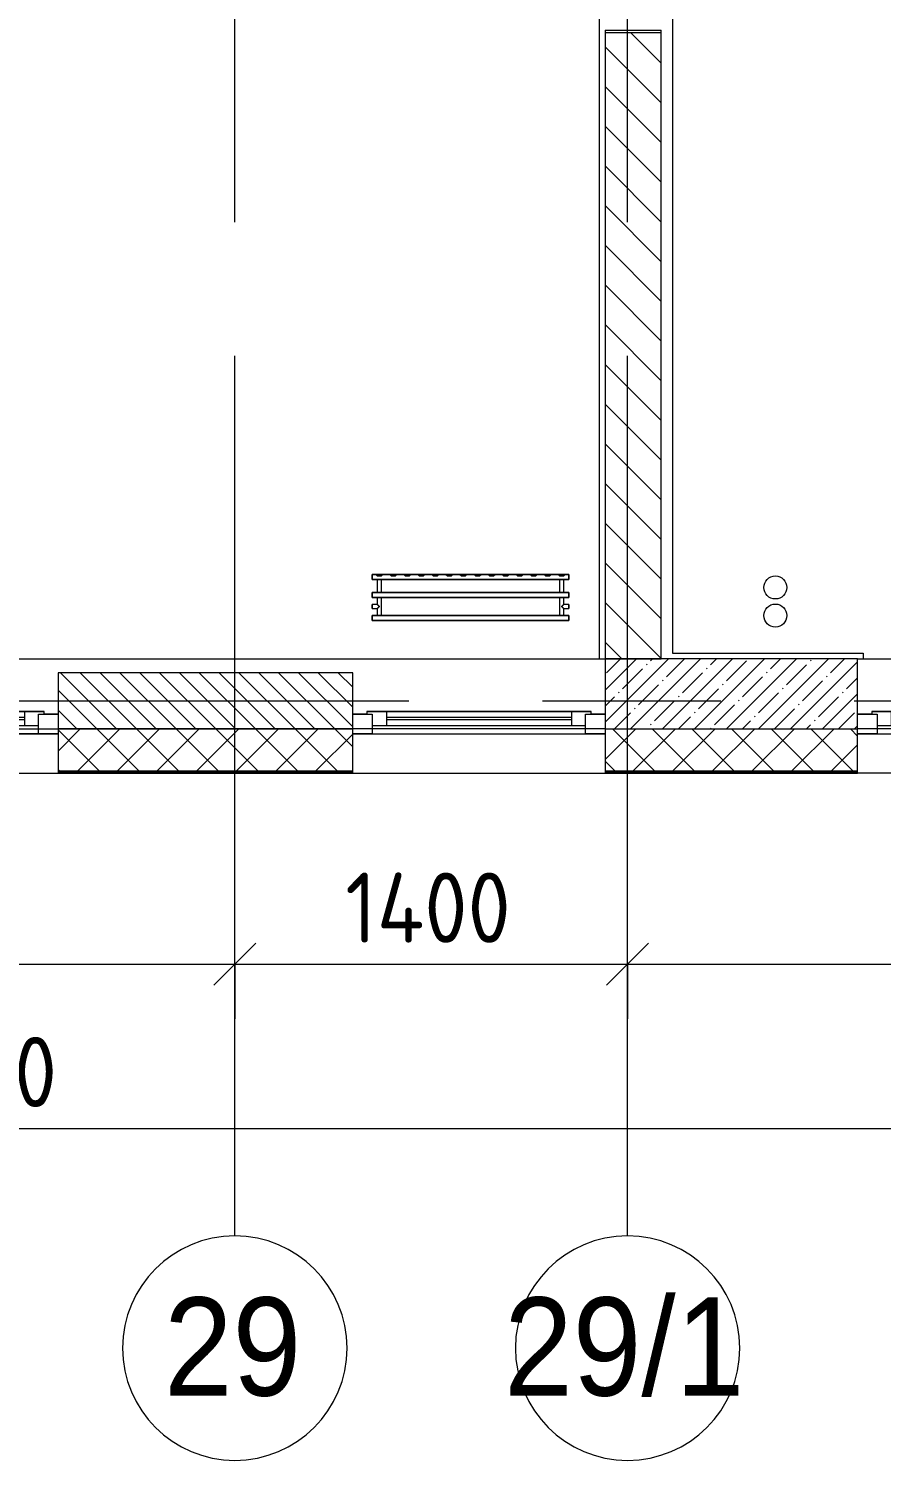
# Model space of a CAD drawing. Header units: millimetres. Extents: x 2623 to 210903, y -8553 to 29000.
# Drawn here: x 41371 to 44410, y -2706 to 2395 of the extents above; entities that cross this region are included whole.
import ezdxf

# ---------------------------------------------------------------- set-up
doc = ezdxf.new("R2010")
doc.units = ezdxf.units.MM
doc.linetypes.add('Осевая', pattern=[3175, 635, -476.25, 1587.5, -476.25])
for name, color, linetype, lineweight in [('A-ANNO-DIMS', 7, 'Continuous', 9), ('A-ANNO-DIMS-100', 7, 'Continuous', 9), ('A-DETL', 7, 'Continuous', 9), ('A-GLAZ', 7, 'Continuous', 9), ('A-WALL', 7, 'Continuous', 9), ('A-WALL-1', 7, 'Continuous', 13), ('I-WALL', 7, 'Continuous', 9), ('S-COLS', 7, 'Continuous', 9), ('Оси', 7, 'Continuous', 9), ('Оси-1', 7, 'Continuous', 20), ('Оси-2', 7, 'Осевая', 9)]:
    doc.layers.add(name, color=color, linetype=linetype, lineweight=lineweight)
doc.layers.add('A-FLOR-1', color=7, linetype='Continuous', lineweight=9, true_color=0xaaaaaa)
doc.layers.add('M-EQPM-1', color=7, linetype='Continuous', lineweight=9, true_color=0xaaaaaa)
doc.styles.add('Arial', font='arial.ttf', dxfattribs={"width": 0.9, "height": 350})
doc.styles.add('ISOCPEUR', font='isocpeur.ttf', dxfattribs={"width": 0.9, "height": 250})
doc.dimstyles.new('ISO-2_5_0_9К_БОЛЬШОЙ', dxfattribs={"dimscale": 304.8, "dimtxt": 248.995294, "dimasz": 0.492126, "dimexe": 0.393701, "dimexo": 0.984252, "dimgap": 0, "dimtad": 1, "dimdec": 0, "dimrnd": 10, "dimzin": 0, "dimdsep": 46, "dimtxsty": 'ISOCPEUR', "dimblk1": 'OBLIQUE', "dimblk2": 'OBLIQUE', "dimsah": 1, "dimcen": 0.09, "dimdle": 0.393701, "dimazin": 0, "dimtfac": 1, "dimtdec": 4, "dimtix": 1, "dimtmove": 0, "dimatfit": 3, "dimfxl": 1, "dimtvp": 1, "dimtolj": 1, "dimtzin": 0, "dimarcsym": 2})

# ---------------------------------------------------------------- blocks, each defined once
blk = doc.blocks.new('120_Окно_СКБ_2Ст_Фрамуга сверху - 120_Окно_СКБ_2Ст_2300х2500_h_ ДОО-19727959-План монтажа стен и перегородок 3 этажа в осях 23-33')
at = {"layer": 'A-GLAZ'}
for p, q in [((-1150, -127), (-1150, -57)), ((-1150, -57), (-1080, -57)), ((1150, -57), (-1150, -57)), ((-1080, -57), (-1080, -127)), ((-1080, -57), (1080, -57)), ((520, -87), (-1080, -87)), ((-1080, -87), (-1080, -127)), ((-1030, -137), (-1030, -87)), ((470, -137), (470, -87)), ((520, -127), (520, -57)), ((520, -57), (590, -57)), ((520, -127), (520, -87)), ((590, -57), (590, -127)), ((1080, -87), (590, -87)), ((590, -87), (590, -127)), ((640, -137), (640, -87)), ((1030, -137), (1030, -87)), ((1080, -127), (1080, -57)), ((1080, -57), (1150, -57)), ((1080, -127), (1080, -87)), ((1150, -57), (1150, -127)), ((-1080, -127), (-1150, -127)), ((-1150, -127), (-1100, -127)), ((-1080, -127), (-1100, -127)), ((-1100, -127), (-1100, -137)), ((-1100, -137), (540, -137)), ((540, -137), (-1100, -137)), ((-1030, -107), (470, -107)), ((470, -117), (-1030, -117)), ((590, -127), (520, -127)), ((540, -127), (520, -127)), ((540, -127), (570, -127)), ((540, -127), (570, -127)), ((540, -137), (540, -127)), ((590, -127), (570, -127)), ((570, -127), (570, -137)), ((570, -137), (1100, -137)), ((1100, -137), (570, -137)), ((640, -107), (1030, -107)), ((1030, -117), (640, -117)), ((1150, -127), (1080, -127)), ((1100, -127), (1080, -127)), ((1100, -127), (1150, -127)), ((1100, -137), (1100, -127))]:
    blk.add_line(p, q, dxfattribs=at)
blk = doc.blocks.new('120_Окно_СКБ_1Ст - 120_Окно_СКБ_1Ст 900х2500_h_ с форточкой-22876038-План монтажа стен и перегородок 3 этажа в осях 23-33')
at = {"layer": 'A-GLAZ'}
for p, q in [((-450, -127), (-450, -57)), ((-450, -57), (-380, -57)), ((450, -57), (-450, -57)), ((-380, -57), (-380, -127)), ((380, -87), (-380, -87)), ((-380, -87), (-380, -127)), ((-330, -137), (-330, -87)), ((330, -137), (330, -87)), ((380, -127), (380, -57)), ((380, -57), (450, -57)), ((380, -127), (380, -87)), ((450, -57), (450, -127)), ((-380, -127), (-450, -127)), ((-450, -127), (-400, -127)), ((-380, -127), (-400, -127)), ((-400, -127), (-400, -137)), ((-400, -137), (400, -137)), ((400, -137), (-400, -137)), ((-330, -107), (330, -107)), ((330, -117), (-330, -117)), ((450, -127), (380, -127)), ((400, -127), (380, -127)), ((400, -127), (450, -127)), ((400, -137), (400, -127))]:
    blk.add_line(p, q, dxfattribs=at)
blk = doc.blocks.new('radiator_prado_classic_z_tip_30_po exemplyaru - Classic Z Тип 30-300-V33-План монтажа стен и перегородок 3 этажа в осях 23-33')
at = {"layer": 'M-EQPM-1'}
for p, q in [((0, 228), (0, 210)), ((700, 228), (0, 228)), ((0, 210), (0, 228)), ((0, 228), (12.5, 228)), ((0, 210), (700, 210)), ((17.5, 210), (0, 210)), ((12.5, 228), (37.5, 228)), ((37.5, 228), (12.5, 228)), ((12.5, 228), (37.5, 228)), ((12.5, 228), (17.5, 223)), ((12.5, 228), (17.5, 223)), ((32.5, 223), (17.5, 223)), ((17.5, 223), (32.5, 223)), ((17.5, 210), (17.5, 164)), ((17.5, 210), (17.5, 164)), ((18.5, 210), (17.5, 210)), ((17.5, 210), (26.9, 210)), ((32.5, 210), (17.5, 210)), ((17.5, 210), (32.5, 210)), ((23.1, 210), (18.5, 210)), ((31.5, 210), (18.5, 210)), ((32.2, 210), (23.1, 210)), ((26.9, 210), (28.7, 210)), ((28.7, 210), (32.2, 210)), ((32.5, 210), (32.2, 210)), ((32.2, 210), (32.5, 210)), ((32.5, 223), (37.5, 228)), ((37.5, 228), (32.5, 223)), ((32.5, 164), (32.5, 210)), ((32.5, 164), (32.5, 210)), ((667.5, 210), (32.5, 210)), ((37.5, 228), (62.5, 228)), ((62.5, 228), (87.5, 228)), ((87.5, 228), (62.5, 228)), ((62.5, 228), (87.5, 228)), ((62.5, 228), (67.5, 223)), ((62.5, 228), (67.5, 223)), ((82.5, 223), (67.5, 223)), ((67.5, 223), (82.5, 223)), ((82.5, 223), (87.5, 228)), ((87.5, 228), (82.5, 223)), ((87.5, 228), (112.5, 228)), ((112.5, 228), (137.5, 228)), ((137.5, 228), (112.5, 228)), ((112.5, 228), (137.5, 228)), ((112.5, 228), (117.5, 223)), ((112.5, 228), (117.5, 223)), ((132.5, 223), (117.5, 223)), ((117.5, 223), (132.5, 223)), ((132.5, 223), (137.5, 228)), ((137.5, 228), (132.5, 223)), ((137.5, 228), (162.5, 228)), ((162.5, 228), (187.5, 228)), ((187.5, 228), (162.5, 228)), ((162.5, 228), (187.5, 228)), ((162.5, 228), (167.5, 223)), ((162.5, 228), (167.5, 223)), ((182.5, 223), (167.5, 223)), ((167.5, 223), (182.5, 223)), ((182.5, 223), (187.5, 228)), ((187.5, 228), (182.5, 223)), ((187.5, 228), (212.5, 228)), ((212.5, 228), (237.5, 228)), ((237.5, 228), (212.5, 228)), ((212.5, 228), (237.5, 228)), ((212.5, 228), (217.5, 223)), ((212.5, 228), (217.5, 223)), ((232.5, 223), (217.5, 223)), ((217.5, 223), (232.5, 223)), ((232.5, 223), (237.5, 228)), ((237.5, 228), (232.5, 223)), ((237.5, 228), (262.5, 228)), ((262.5, 228), (287.5, 228)), ((287.5, 228), (262.5, 228)), ((262.5, 228), (287.5, 228)), ((262.5, 228), (267.5, 223)), ((262.5, 228), (267.5, 223)), ((282.5, 223), (267.5, 223)), ((267.5, 223), (282.5, 223)), ((282.5, 223), (287.5, 228)), ((287.5, 228), (282.5, 223)), ((287.5, 228), (312.5, 228)), ((312.5, 228), (337.5, 228)), ((337.5, 228), (312.5, 228)), ((312.5, 228), (337.5, 228)), ((312.5, 228), (317.5, 223)), ((312.5, 228), (317.5, 223)), ((332.5, 223), (317.5, 223)), ((317.5, 223), (332.5, 223)), ((332.5, 223), (337.5, 228)), ((337.5, 228), (332.5, 223)), ((337.5, 228), (362.5, 228)), ((362.5, 228), (387.5, 228)), ((387.5, 228), (362.5, 228)), ((362.5, 228), (387.5, 228)), ((362.5, 228), (367.5, 223)), ((362.5, 228), (367.5, 223)), ((382.5, 223), (367.5, 223)), ((367.5, 223), (382.5, 223)), ((382.5, 223), (387.5, 228)), ((387.5, 228), (382.5, 223)), ((387.5, 228), (412.5, 228)), ((412.5, 228), (437.5, 228)), ((437.5, 228), (412.5, 228)), ((412.5, 228), (437.5, 228)), ((412.5, 228), (417.5, 223)), ((412.5, 228), (417.5, 223)), ((432.5, 223), (417.5, 223)), ((417.5, 223), (432.5, 223)), ((432.5, 223), (437.5, 228)), ((437.5, 228), (432.5, 223)), ((437.5, 228), (462.5, 228)), ((462.5, 228), (487.5, 228)), ((487.5, 228), (462.5, 228)), ((462.5, 228), (487.5, 228)), ((462.5, 228), (467.5, 223)), ((462.5, 228), (467.5, 223)), ((482.5, 223), (467.5, 223)), ((467.5, 223), (482.5, 223)), ((482.5, 223), (487.5, 228)), ((487.5, 228), (482.5, 223)), ((487.5, 228), (512.5, 228)), ((512.5, 228), (537.5, 228)), ((537.5, 228), (512.5, 228)), ((512.5, 228), (537.5, 228)), ((512.5, 228), (517.5, 223)), ((512.5, 228), (517.5, 223)), ((532.5, 223), (517.5, 223)), ((517.5, 223), (532.5, 223)), ((532.5, 223), (537.5, 228)), ((537.5, 228), (532.5, 223)), ((537.5, 228), (562.5, 228)), ((562.5, 228), (587.5, 228)), ((587.5, 228), (562.5, 228)), ((562.5, 228), (587.5, 228)), ((562.5, 228), (567.5, 223)), ((562.5, 228), (567.5, 223)), ((582.5, 223), (567.5, 223)), ((567.5, 223), (582.5, 223)), ((582.5, 223), (587.5, 228)), ((587.5, 228), (582.5, 223)), ((587.5, 228), (612.5, 228)), ((612.5, 228), (637.5, 228)), ((637.5, 228), (612.5, 228)), ((612.5, 228), (637.5, 228)), ((612.5, 228), (617.5, 223)), ((612.5, 228), (617.5, 223)), ((632.5, 223), (617.5, 223)), ((617.5, 223), (632.5, 223)), ((632.5, 223), (637.5, 228)), ((637.5, 228), (632.5, 223)), ((637.5, 228), (662.5, 228)), ((662.5, 228), (687.5, 228)), ((687.5, 228), (662.5, 228)), ((662.5, 228), (687.5, 228)), ((662.5, 228), (667.5, 223)), ((662.5, 228), (667.5, 223)), ((682.5, 223), (667.5, 223)), ((667.5, 223), (682.5, 223)), ((667.5, 210), (667.5, 164)), ((667.5, 210), (667.5, 164)), ((667.8, 210), (667.5, 210)), ((667.5, 210), (682.5, 210)), ((680.3, 210), (667.5, 210)), ((667.5, 210), (682.5, 210)), ((668.5, 210), (667.8, 210)), ((673.1, 210), (668.5, 210)), ((681.5, 210), (668.5, 210)), ((675, 210), (673.1, 210)), ((680.3, 210), (675, 210)), ((681.5, 210), (680.3, 210)), ((681.5, 210), (680.3, 210)), ((682.5, 210), (681.5, 210)), ((682.2, 210), (681.5, 210)), ((682.5, 210), (682.2, 210)), ((682.5, 223), (687.5, 228)), ((687.5, 228), (682.5, 223)), ((682.5, 164), (682.5, 210)), ((682.5, 164), (682.5, 210)), ((700, 210), (682.5, 210)), ((687.5, 228), (700, 228)), ((700, 210), (700, 228)), ((700, 228), (700, 210)), ((700, 164), (0, 164)), ((0, 164), (0, 146)), ((0, 146), (0, 164)), ((0, 164), (17.5, 164)), ((18.5, 164), (17.5, 164)), ((17.5, 164), (32.5, 164)), ((17.8, 164), (17.5, 164)), ((17.5, 164), (32.5, 164)), ((18.5, 164), (17.8, 164)), ((32.5, 164), (18.5, 164)), ((19.7, 164), (18.5, 164)), ((18.5, 164), (31.5, 164)), ((21.3, 164), (19.7, 164)), ((23.1, 164), (21.3, 164)), ((25, 164), (23.1, 164)), ((26.9, 164), (25, 164)), ((28.7, 164), (26.9, 164)), ((30.3, 164), (28.7, 164)), ((31.5, 164), (30.3, 164)), ((32.2, 164), (31.5, 164)), ((32.5, 164), (32.2, 164)), ((32.5, 164), (667.5, 164)), ((675, 164), (667.5, 164)), ((667.5, 164), (682.5, 164)), ((668.5, 164), (667.5, 164)), ((667.5, 164), (675, 164)), ((682.5, 164), (668.5, 164)), ((668.5, 164), (681.5, 164)), ((682.5, 164), (675, 164)), ((675, 164), (676.9, 164)), ((676.9, 164), (681.5, 164)), ((681.5, 164), (682.2, 164)), ((682.2, 164), (682.5, 164)), ((682.5, 164), (700, 164)), ((700, 146), (700, 164)), ((700, 164), (700, 146)), ((0, 146), (700, 146)), ((17.5, 146), (0, 146)), ((17.5, 121.5), (0, 121.5)), ((17.5, 121.5), (0, 121.5)), ((0, 121.5), (0, 121.2)), ((0, 106.5), (0, 121.5)), ((0, 121.2), (0, 106.8)), ((0, 121.2), (0, 120.5)), ((0, 120.5), (0, 121.2)), ((0, 121.2), (0, 121.2)), ((0, 120.5), (0, 119.3)), ((0, 119.3), (0, 120.5)), ((0, 119.3), (0, 117.8)), ((0, 117.8), (0, 119.3)), ((0, 117.8), (0, 115.9)), ((0, 115.9), (0, 117.8)), ((0, 115.9), (0, 114)), ((0, 114), (0, 115.9)), ((0, 114), (0, 112.1)), ((0, 112.1), (0, 114)), ((0, 112.1), (0, 110.2)), ((0, 110.2), (0, 112.1)), ((0, 110.2), (0, 108.7)), ((0, 108.7), (0, 110.2)), ((0, 108.7), (0, 106.8)), ((0, 106.8), (0, 108.7)), ((0, 106.8), (0, 106.5)), ((0, 106.8), (0, 106.8)), ((0, 106.5), (17.5, 106.5)), ((0, 106.5), (17.5, 106.5)), ((17.5, 146), (17.5, 121.5)), ((17.5, 146), (17.5, 121.5)), ((17.5, 146), (32.5, 146)), ((32.5, 146), (17.5, 146)), ((17.5, 146), (32.5, 146)), ((32.5, 146), (17.5, 146)), ((17.5, 106.5), (17.5, 82)), ((17.5, 106.5), (17.5, 82)), ((31.5, 146), (18.5, 146)), ((32.5, 82), (32.5, 146)), ((32.5, 82), (32.5, 146)), ((667.5, 146), (32.5, 146)), ((667.5, 146), (667.5, 82)), ((667.5, 146), (667.5, 82)), ((667.5, 146), (669.7, 146)), ((682.5, 146), (667.5, 146)), ((667.5, 146), (681.5, 146)), ((682.5, 146), (667.5, 146)), ((681.5, 146), (668.5, 146)), ((669.7, 146), (671.2, 146)), ((671.2, 146), (682.5, 146)), ((681.5, 146), (682.5, 146)), ((682.5, 121.5), (682.5, 146)), ((682.5, 121.5), (682.5, 146)), ((700, 146), (682.5, 146)), ((700, 121.5), (682.5, 121.5)), ((700, 121.5), (682.5, 121.5)), ((682.5, 82), (682.5, 106.5)), ((682.5, 106.5), (700, 106.5)), ((682.5, 82), (682.5, 106.5)), ((682.5, 106.5), (700, 106.5)), ((700, 121.5), (700, 106.5)), ((700, 121.2), (700, 121.5)), ((700, 121.5), (700, 121.2)), ((700, 121.2), (700, 121.5)), ((700, 106.8), (700, 121.2)), ((700, 121.2), (700, 106.8)), ((700, 106.8), (700, 121.2)), ((700, 106.5), (700, 106.8)), ((700, 106.8), (700, 106.5)), ((700, 106.5), (700, 106.8)), ((700, 82), (0, 82)), ((0, 82), (0, 64)), ((0, 64), (0, 82)), ((0, 82), (17.5, 82)), ((700, 64), (0, 64)), ((0, 64), (700, 64)), ((32.5, 82), (17.5, 82)), ((17.5, 82), (32.5, 82)), ((17.8, 82), (17.5, 82)), ((17.5, 82), (32.5, 82)), ((18.5, 82), (17.8, 82)), ((32.5, 82), (18.5, 82)), ((18.5, 82), (31.5, 82)), ((32.5, 82), (667.5, 82)), ((667.8, 82), (667.5, 82)), ((667.5, 82), (682.5, 82)), ((682.5, 82), (667.5, 82)), ((667.5, 82), (682.5, 82)), ((682.2, 82), (667.8, 82)), ((668.5, 82), (681.5, 82)), ((682.5, 82), (682.2, 82)), ((682.5, 82), (700, 82)), ((700, 64), (700, 82)), ((700, 82), (700, 64))]:
    blk.add_line(p, q, dxfattribs=at)
for points, knots in [([(17.8, 121.2), (17.7, 121.3), (17.7, 121.3), (17.5, 121.5), (17.5, 121.5), (17.5, 121.5)], [0.8571429, 0.8571429, 0.8571429, 0.8571429, 0.8928571, 0.9285714, 1, 1, 1, 1]), ([(17.5, 121.5), (17.5, 121.5), (17.5, 121.5), (17.7, 121.3), (17.7, 121.3), (17.8, 121.2)], [0, 0, 0, 0, 0.0714286, 0.1071429, 0.1428571, 0.1428571, 0.1428571, 0.1428571]), ([(17.5, 121.5), (17.5, 121.5), (17.5, 121.5), (17.7, 121.3), (17.7, 121.3), (17.8, 121.2)], [0, 0, 0, 0, 0.0714286, 0.1071429, 0.1428571, 0.1428571, 0.1428571, 0.1428571]), ([(25, 114), (24.5, 114.5), (23.6, 115.4), (22.4, 116.6), (21.6, 117.4), (21.1, 117.9), (20.8, 118.2), (20.5, 118.5), (20.2, 118.8), (19.8, 119.1), (19.6, 119.4), (19.3, 119.7), (19, 120), (18.7, 120.3), (18.5, 120.5), (18.3, 120.7), (18.1, 120.9), (17.9, 121.1), (17.8, 121.2), (17.7, 121.3), (17.5, 121.5), (17.5, 121.5), (17.5, 121.5)], [0, 0, 0, 0, 0.142857, 0.285714, 0.357143, 0.392857, 0.428571, 0.464286, 0.5, 0.535714, 0.571429, 0.607143, 0.642857, 0.678571, 0.714286, 0.75, 0.785714, 0.821429, 0.857143, 0.892857, 0.928571, 1, 1, 1, 1]), ([(17.5, 106.5), (17.5, 106.5), (17.5, 106.5), (17.7, 106.7), (17.8, 106.8), (17.9, 106.9), (18.1, 107.1), (18.3, 107.3), (18.5, 107.5), (18.7, 107.7), (19, 108), (19.3, 108.3), (19.6, 108.6), (19.8, 108.9), (20.3, 109.3), (20.7, 109.7), (21.1, 110.1), (21.6, 110.6), (22.4, 111.4), (23.6, 112.6), (24.5, 113.5), (25, 114)], [0, 0, 0, 0, 0.071429, 0.107143, 0.142857, 0.178571, 0.214286, 0.25, 0.285714, 0.321429, 0.357143, 0.392857, 0.428571, 0.464286, 0.5, 0.571429, 0.607143, 0.642857, 0.714286, 0.857143, 1, 1, 1, 1]), ([(17.5, 106.5), (17.5, 106.5), (17.5, 106.5), (17.7, 106.7), (17.7, 106.7), (17.8, 106.8)], [0, 0, 0, 0, 0.0714286, 0.1071429, 0.1428571, 0.1428571, 0.1428571, 0.1428571]), ([(17.8, 106.8), (17.7, 106.7), (17.7, 106.7), (17.5, 106.5), (17.5, 106.5), (17.5, 106.5)], [0.8571429, 0.8571429, 0.8571429, 0.8571429, 0.8928571, 0.9285714, 1, 1, 1, 1]), ([(17.8, 106.8), (17.7, 106.7), (17.7, 106.7), (17.5, 106.5), (17.5, 106.5), (17.5, 106.5)], [0.8571429, 0.8571429, 0.8571429, 0.8571429, 0.8928571, 0.9285714, 1, 1, 1, 1]), ([(17.8, 121.2), (17.8, 121.2), (17.9, 121.1), (18.1, 120.9), (18.3, 120.7), (18.5, 120.5), (18.7, 120.3), (19, 120), (19.3, 119.7), (19.6, 119.4), (19.8, 119.1), (20.3, 118.7), (20.7, 118.3), (21.1, 117.9), (21.6, 117.4), (22.4, 116.6), (23.1, 115.9), (23.6, 115.4)], [0.1428571, 0.1428571, 0.1428571, 0.1428571, 0.1785714, 0.2142857, 0.25, 0.2857143, 0.3214286, 0.3571429, 0.3928571, 0.4285714, 0.4642857, 0.5, 0.5714286, 0.6071429, 0.6428571, 0.7142857, 0.8571429, 0.8571429, 0.8571429, 0.8571429]), ([(22.1, 111.1), (21.9, 110.9), (21.6, 110.6), (21.1, 110.1), (20.8, 109.8), (20.5, 109.5), (20.2, 109.2), (19.8, 108.9), (19.6, 108.6), (19.3, 108.3), (19, 108), (18.7, 107.7), (18.5, 107.5), (18.3, 107.3), (18.1, 107.1), (17.9, 106.9), (17.8, 106.8), (17.8, 106.8)], [0.2857143, 0.2857143, 0.2857143, 0.2857143, 0.3571429, 0.3928571, 0.4285714, 0.4642857, 0.5, 0.5357143, 0.5714286, 0.6071429, 0.6428571, 0.6785714, 0.7142857, 0.75, 0.7857143, 0.8214286, 0.8571429, 0.8571429, 0.8571429, 0.8571429]), ([(19.6, 119.4), (19.7, 119.3), (19.9, 119.2), (20.3, 118.7), (20.6, 118.4), (20.8, 118.2)], [0.4285714, 0.4285714, 0.4285714, 0.4285714, 0.4642857, 0.5, 0.5714286, 0.5714286, 0.5714286, 0.5714286]), ([(19.6, 108.6), (19.7, 108.7), (19.9, 108.8), (20.3, 109.3), (20.6, 109.6), (20.8, 109.8)], [0.4285714, 0.4285714, 0.4285714, 0.4285714, 0.4642857, 0.5, 0.5714286, 0.5714286, 0.5714286, 0.5714286]), ([(22.1, 116.9), (21.9, 117.1), (21.6, 117.4), (21.1, 117.9), (20.9, 118.1), (20.8, 118.2)], [0.2857143, 0.2857143, 0.2857143, 0.2857143, 0.3571429, 0.3928571, 0.4285714, 0.4285714, 0.4285714, 0.4285714]), ([(20.8, 118.2), (20.9, 118.1), (21.1, 117.9), (21.6, 117.4), (21.9, 117.1), (22.1, 116.9)], [0.5714286, 0.5714286, 0.5714286, 0.5714286, 0.6071429, 0.6428571, 0.7142857, 0.7142857, 0.7142857, 0.7142857]), ([(20.8, 109.8), (20.9, 109.9), (21.1, 110.1), (21.6, 110.6), (21.9, 110.9), (22.1, 111.1)], [0.5714286, 0.5714286, 0.5714286, 0.5714286, 0.6071429, 0.6428571, 0.7142857, 0.7142857, 0.7142857, 0.7142857]), ([(22.1, 111.1), (21.9, 110.9), (21.6, 110.6), (21.1, 110.1), (20.9, 109.9), (20.8, 109.8)], [0.2857143, 0.2857143, 0.2857143, 0.2857143, 0.3571429, 0.3928571, 0.4285714, 0.4285714, 0.4285714, 0.4285714]), ([(675, 114), (675.5, 114.5), (676.4, 115.4), (677.6, 116.6), (678.4, 117.4), (678.9, 117.9), (679.2, 118.2), (679.5, 118.5), (679.8, 118.8), (680.1, 119.2), (680.4, 119.4), (680.7, 119.7), (681, 120), (681.3, 120.3), (681.5, 120.5), (681.7, 120.7), (681.9, 120.9), (682.1, 121.1), (682.2, 121.2), (682.3, 121.3), (682.5, 121.5), (682.5, 121.5), (682.5, 121.5)], [0, 0, 0, 0, 0.142857, 0.285714, 0.357143, 0.392857, 0.428571, 0.464286, 0.5, 0.535714, 0.571429, 0.607143, 0.642857, 0.678571, 0.714286, 0.75, 0.785714, 0.821429, 0.857143, 0.892857, 0.928571, 1, 1, 1, 1]), ([(682.5, 106.5), (682.5, 106.5), (682.5, 106.5), (682.3, 106.7), (682.2, 106.8), (682.1, 106.9), (681.9, 107.1), (681.7, 107.3), (681.5, 107.5), (681.3, 107.7), (681, 108), (680.7, 108.3), (680.4, 108.6), (680.1, 108.8), (679.7, 109.3), (679.3, 109.7), (678.9, 110.1), (678.4, 110.6), (677.6, 111.4), (676.4, 112.6), (675.5, 113.5), (675, 114)], [0, 0, 0, 0, 0.071429, 0.107143, 0.142857, 0.178571, 0.214286, 0.25, 0.285714, 0.321429, 0.357143, 0.392857, 0.428571, 0.464286, 0.5, 0.571429, 0.607143, 0.642857, 0.714286, 0.857143, 1, 1, 1, 1]), ([(682.2, 121.2), (682.2, 121.2), (682.1, 121.1), (681.9, 120.9), (681.7, 120.7), (681.5, 120.5), (681.3, 120.3), (681, 120), (680.7, 119.7), (680.4, 119.4), (680.1, 119.2), (679.7, 118.7), (679.3, 118.3), (678.9, 117.9), (678.4, 117.4), (677.6, 116.6), (676.9, 115.9), (676.4, 115.4)], [0.1428571, 0.1428571, 0.1428571, 0.1428571, 0.1785714, 0.2142857, 0.25, 0.2857143, 0.3214286, 0.3571429, 0.3928571, 0.4285714, 0.4642857, 0.5, 0.5714286, 0.6071429, 0.6428571, 0.7142857, 0.8571429, 0.8571429, 0.8571429, 0.8571429]), ([(682.2, 121.2), (682.2, 121.2), (682.1, 121.1), (681.9, 120.9), (681.7, 120.7), (681.5, 120.5), (681.3, 120.3), (681, 120), (680.7, 119.7), (680.4, 119.4), (680.1, 119.2), (679.7, 118.7), (679.3, 118.3), (678.9, 117.9), (678.4, 117.4), (677.6, 116.6), (676.9, 115.9), (676.4, 115.4)], [0.1428571, 0.1428571, 0.1428571, 0.1428571, 0.1785714, 0.2142857, 0.25, 0.2857143, 0.3214286, 0.3571429, 0.3928571, 0.4285714, 0.4642857, 0.5, 0.5714286, 0.6071429, 0.6428571, 0.7142857, 0.8571429, 0.8571429, 0.8571429, 0.8571429]), ([(676.4, 115.4), (676.9, 115.9), (677.6, 116.6), (678.4, 117.4), (678.9, 117.9), (679.2, 118.2), (679.5, 118.5), (679.8, 118.8), (680.1, 119.2), (680.4, 119.4), (680.7, 119.7), (681, 120), (681.3, 120.3), (681.5, 120.5), (681.7, 120.7), (681.9, 120.9), (682.1, 121.1), (682.2, 121.2), (682.2, 121.2)], [0.1428571, 0.1428571, 0.1428571, 0.1428571, 0.2857143, 0.3571429, 0.3928571, 0.4285714, 0.4642857, 0.5, 0.5357143, 0.5714286, 0.6071429, 0.6428571, 0.6785714, 0.7142857, 0.75, 0.7857143, 0.8214286, 0.8571429, 0.8571429, 0.8571429, 0.8571429]), ([(677.9, 111.1), (678.1, 110.9), (678.4, 110.6), (678.9, 110.1), (679.2, 109.8), (679.5, 109.5), (679.8, 109.2), (680.1, 108.8), (680.3, 108.7), (680.4, 108.6)], [0.2857143, 0.2857143, 0.2857143, 0.2857143, 0.3571429, 0.3928571, 0.4285714, 0.4642857, 0.5, 0.5357143, 0.5714286, 0.5714286, 0.5714286, 0.5714286]), ([(677.9, 111.1), (678.1, 110.9), (678.4, 110.6), (678.9, 110.1), (679.2, 109.8), (679.5, 109.5), (679.8, 109.2), (680.1, 108.8), (680.4, 108.6), (680.7, 108.3), (681, 108), (681.3, 107.7), (681.5, 107.5), (681.7, 107.3), (681.9, 107.1), (682.1, 106.9), (682.2, 106.8), (682.2, 106.8)], [0.2857143, 0.2857143, 0.2857143, 0.2857143, 0.3571429, 0.3928571, 0.4285714, 0.4642857, 0.5, 0.5357143, 0.5714286, 0.6071429, 0.6428571, 0.6785714, 0.7142857, 0.75, 0.7857143, 0.8214286, 0.8571429, 0.8571429, 0.8571429, 0.8571429]), ([(681.5, 107.5), (681.4, 107.6), (681.3, 107.7), (681, 108), (680.7, 108.3), (680.4, 108.6), (680.1, 108.8), (679.7, 109.3), (679.3, 109.7), (678.9, 110.1), (678.4, 110.6), (678.1, 110.9), (677.9, 111.1)], [0.2857143, 0.2857143, 0.2857143, 0.2857143, 0.3214286, 0.3571429, 0.3928571, 0.4285714, 0.4642857, 0.5, 0.5714286, 0.6071429, 0.6428571, 0.7142857, 0.7142857, 0.7142857, 0.7142857]), ([(682.5, 121.5), (682.5, 121.5), (682.5, 121.5), (682.3, 121.3), (682.3, 121.3), (682.2, 121.2)], [0, 0, 0, 0, 0.0714286, 0.1071429, 0.1428571, 0.1428571, 0.1428571, 0.1428571]), ([(682.5, 121.5), (682.5, 121.5), (682.5, 121.5), (682.3, 121.3), (682.3, 121.3), (682.2, 121.2)], [0, 0, 0, 0, 0.0714286, 0.1071429, 0.1428571, 0.1428571, 0.1428571, 0.1428571]), ([(682.2, 121.2), (682.3, 121.3), (682.3, 121.3), (682.5, 121.5), (682.5, 121.5), (682.5, 121.5)], [0.8571429, 0.8571429, 0.8571429, 0.8571429, 0.8928571, 0.9285714, 1, 1, 1, 1]), ([(682.2, 106.8), (682.3, 106.7), (682.3, 106.7), (682.5, 106.5), (682.5, 106.5), (682.5, 106.5)], [0.8571429, 0.8571429, 0.8571429, 0.8571429, 0.8928571, 0.9285714, 1, 1, 1, 1]), ([(682.2, 106.8), (682.3, 106.7), (682.3, 106.7), (682.5, 106.5), (682.5, 106.5), (682.5, 106.5)], [0.8571429, 0.8571429, 0.8571429, 0.8571429, 0.8928571, 0.9285714, 1, 1, 1, 1]), ([(682.5, 106.5), (682.5, 106.5), (682.5, 106.5), (682.3, 106.7), (682.3, 106.7), (682.2, 106.8)], [0, 0, 0, 0, 0.0714286, 0.1071429, 0.1428571, 0.1428571, 0.1428571, 0.1428571])]:
    blk.add_open_spline(points, degree=3, knots=knots, dxfattribs=at)
for points in [[(20.8, 118.2), (20.7, 118.3), (20.5, 118.5), (20.2, 118.8), (19.9, 119.2), (19.6, 119.4), (19.3, 119.7), (19, 120), (18.7, 120.3), (18.5, 120.5), (18.3, 120.7), (18.1, 120.9), (17.9, 121.1), (17.8, 121.2), (17.8, 121.2)], [(17.8, 121.2), (17.8, 121.2), (17.9, 121.1), (18.1, 120.9), (18.3, 120.7), (18.5, 120.5), (18.7, 120.3), (19, 120), (19.3, 119.7), (19.5, 119.5), (19.6, 119.4)], [(20.8, 109.8), (20.7, 109.7), (20.5, 109.5), (20.2, 109.2), (19.9, 108.8), (19.6, 108.6), (19.3, 108.3), (19, 108), (18.7, 107.7), (18.5, 107.5), (18.3, 107.3), (18.1, 107.1), (17.9, 106.9), (17.8, 106.8), (17.8, 106.8)], [(17.8, 106.8), (17.8, 106.8), (17.9, 106.9), (18.1, 107.1), (18.3, 107.3), (18.5, 107.5), (18.7, 107.7), (19, 108), (19.3, 108.3), (19.5, 108.5), (19.6, 108.6)], [(23.6, 115.4), (23.1, 115.9), (22.6, 116.4), (22.1, 116.9)], [(22.1, 116.9), (22.6, 116.4), (23.1, 115.9), (23.6, 115.4)], [(25, 114), (24.5, 113.5), (23.6, 112.6), (22.6, 111.6), (22.1, 111.1)], [(22.1, 111.1), (22.6, 111.6), (23.1, 112.1), (23.6, 112.6)], [(23.6, 112.6), (23.1, 112.1), (22.6, 111.6), (22.1, 111.1)], [(25, 114), (24.5, 114.5), (24, 115), (23.6, 115.4)], [(23.6, 115.4), (24, 115), (24.5, 114.5), (25, 114)], [(23.6, 115.4), (24, 115), (24.5, 114.5), (25, 114)], [(23.6, 112.6), (24, 113), (24.5, 113.5), (25, 114)], [(25, 114), (24.5, 113.5), (24, 113), (23.6, 112.6)], [(676.4, 115.4), (676, 115), (675.5, 114.5), (675, 114)], [(676.4, 115.4), (676, 115), (675.5, 114.5), (675, 114)], [(675, 114), (675.5, 114.5), (676, 115), (676.4, 115.4)], [(675, 114), (675.5, 113.5), (676.4, 112.6), (677.4, 111.6), (677.9, 111.1)], [(675, 114), (675.5, 113.5), (676.4, 112.6), (677.4, 111.6), (677.9, 111.1)], [(677.9, 111.1), (677.4, 111.6), (676.4, 112.6), (675.5, 113.5), (675, 114)], [(680.4, 108.6), (680.5, 108.5), (680.7, 108.3), (681, 108), (681.3, 107.7), (681.4, 107.6), (681.5, 107.5)], [(681.5, 107.5), (681.6, 107.4), (681.7, 107.3), (681.9, 107.1), (682.1, 106.9), (682.2, 106.8), (682.2, 106.8)], [(682.2, 106.8), (682.2, 106.8), (682.1, 106.9), (681.9, 107.1), (681.7, 107.3), (681.6, 107.4), (681.5, 107.5)]]:
    blk.add_open_spline(points, degree=3, dxfattribs=at)
blk = doc.blocks.new('Ось сетки - D8-29747960-План монтажа стен и перегородок 3 этажа в осях 23-33')
at = {"layer": 'Оси-1'}
for start, end in [(360, 180), (180, 360)]:
    blk.add_arc((0, 0), 4, start, end, dxfattribs=at)
blk = doc.blocks.new('DIMBLOCK20-План монтажа стен и перегородок 3 этажа в осях 23-33')
at = {"layer": 'A-ANNO-DIMS-100'}
for p, q in [((37005.7, -1132.6), (37005.7, -818.6)), ((42105.7, -1132.6), (42105.7, -818.6)), ((37005.7, -938.6), (42105.7, -938.6)), ((37005.7, -938.6), (37005.7, -1132.6)), ((42105.7, -938.6), (42105.7, -1132.6))]:
    blk.add_line(p, q, dxfattribs=at)
at = {"layer": 'A-ANNO-DIMS-100', "lineweight": 20}
for p, q in [((37005.7, -938.6), (37080.7, -863.6)), ((42105.7, -938.6), (42180.7, -863.6)), ((37005.7, -938.6), (36930.7, -1013.6)), ((42105.7, -938.6), (42030.7, -1013.6))]:
    blk.add_line(p, q, dxfattribs=at)
at = {"layer": 'A-ANNO-DIMS-100', "color": 0, "insert": (39261.2, -612), "char_height": 250, "width": 706.764, "attachment_point": 1, "line_spacing_factor": 1.149209, "style": 'ISOCPEUR'}
blk.add_mtext('5100', dxfattribs=at)
blk = doc.blocks.new('_Oblique')
at = {"color": 0, "linetype": 'ByBlock', "lineweight": -2}
blk.add_line((-0.5, -0.5), (0.5, 0.5), dxfattribs=at)
blk = doc.blocks.new('DIMBLOCK21-План монтажа стен и перегородок 3 этажа в осях 23-33')
at = {"layer": 'A-ANNO-DIMS-100'}
for p, q in [((42105.7, -1132.6), (42105.7, -818.6)), ((43505.7, -1132.6), (43505.7, -818.6)), ((42105.7, -938.6), (43505.7, -938.6)), ((42105.7, -938.6), (42105.7, -1132.6)), ((43505.7, -938.6), (43505.7, -1132.6))]:
    blk.add_line(p, q, dxfattribs=at)
at = {"layer": 'A-ANNO-DIMS-100', "lineweight": 20}
for p, q in [((42105.7, -938.6), (42180.7, -863.6)), ((43505.7, -938.6), (43580.7, -863.6)), ((42105.7, -938.6), (42030.7, -1013.6)), ((43505.7, -938.6), (43430.7, -1013.6))]:
    blk.add_line(p, q, dxfattribs=at)
at = {"layer": 'A-ANNO-DIMS-100', "color": 0, "insert": (42499.2, -612), "char_height": 250, "width": 735.494, "attachment_point": 1, "line_spacing_factor": 1.149209, "style": 'ISOCPEUR'}
blk.add_mtext('1400', dxfattribs=at)
blk = doc.blocks.new('DIMBLOCK22-План монтажа стен и перегородок 3 этажа в осях 23-33')
at = {"layer": 'A-ANNO-DIMS-100'}
for p, q in [((43505.7, -1132.6), (43505.7, -818.6)), ((47005.7, -1132.6), (47005.7, -818.6)), ((43505.7, -938.6), (47005.7, -938.6)), ((43505.7, -938.6), (43505.7, -1132.6)), ((47005.7, -938.6), (47005.7, -1132.6))]:
    blk.add_line(p, q, dxfattribs=at)
at = {"layer": 'A-ANNO-DIMS-100', "lineweight": 20}
for p, q in [((43505.7, -938.6), (43580.7, -863.6)), ((47005.7, -938.6), (47080.7, -863.6)), ((43505.7, -938.6), (43430.7, -1013.6)), ((47005.7, -938.6), (46930.7, -1013.6))]:
    blk.add_line(p, q, dxfattribs=at)
at = {"layer": 'A-ANNO-DIMS-100', "color": 0, "insert": (44939.6, -612), "char_height": 250, "width": 758.478, "attachment_point": 1, "line_spacing_factor": 1.149209, "style": 'ISOCPEUR'}
blk.add_mtext('3500', dxfattribs=at)
blk = doc.blocks.new('DIMBLOCK26-План монтажа стен и перегородок 3 этажа в осях 23-33')
at = {"layer": 'A-ANNO-DIMS-100'}
for p, q in [((20855.7, -1717.9), (20855.7, -1404)), ((61305.7, -1717.9), (61305.7, -1404)), ((20735.7, -1524), (61425.7, -1524)), ((20855.7, -1524), (20855.7, -1717.9)), ((61305.7, -1524), (61305.7, -1717.9))]:
    blk.add_line(p, q, dxfattribs=at)
at = {"layer": 'A-ANNO-DIMS-100', "lineweight": 20}
for p, q in [((20855.7, -1524), (20930.7, -1449)), ((61305.7, -1524), (61380.7, -1449)), ((20855.7, -1524), (20780.7, -1599)), ((61305.7, -1524), (61230.7, -1599))]:
    blk.add_line(p, q, dxfattribs=at)
at = {"layer": 'A-ANNO-DIMS-100', "color": 0, "insert": (40661.7, -1197.4), "char_height": 250, "width": 1005.558, "attachment_point": 1, "line_spacing_factor": 1.149209, "style": 'ISOCPEUR'}
blk.add_mtext('40450', dxfattribs=at)

msp = doc.modelspace()

# ---------------------------------------------------------------- hatches: boundary and pattern name
at = {"layer": 'A-WALL'}
h = msp.add_hatch(dxfattribs=at)
h.set_pattern_fill('FP_6', color=256, style=0, pattern_type=2)
h.set_pattern_definition([(135, (-63704.333, 0), (-35.35534, -35.35534), [])])
h.paths.add_polyline_path([(57725.7, -100), (57725.7, 100), (57425.7, 100), (57425.7, -100)])
h.paths.add_polyline_path([(55125.7, -100), (55625.7, -100), (55625.7, 100), (55125.7, 100)])
h.paths.add_polyline_path([(52635.9, -100), (53325.7, -100), (53325.7, 100), (52275.7, 100), (52275.7, -100)])
h.paths.add_polyline_path([(49975.7, -100), (49975.7, 100), (49725.7, 100), (49725.7, -100)])
h.paths.add_polyline_path([(47543.2, -100), (47925.7, -100), (47925.7, 100), (47025.7, 100), (47025.7, -100)])
h.paths.add_polyline_path([(46125.7, -100), (46125.7, 100), (45225.7, 100), (45225.7, -100), (45633.5, -100)])
h.paths.add_polyline_path([(42450.6, -100), (42525.7, -100), (42525.7, 100), (41475.7, 100), (41475.7, -100), (41814, -100)])
h.paths.add_polyline_path([(39175.7, -100), (39175.7, 100), (38925.7, 100), (38925.7, -100)])
h.paths.add_polyline_path([(38025.7, -100), (38025.7, 100), (37125.7, 100), (37125.7, -100), (37994.5, -100)])
h.paths.add_polyline_path([(34425.7, -100), (34425.7, 100), (33375.7, 100), (33375.7, -100), (34174.9, -100)])
h.paths.add_polyline_path([(31075.7, -100), (31075.7, 100), (30825.7, 100), (30825.7, -100), (30992, -100)])
h.paths.add_polyline_path([(29025.7, -100), (29025.7, 100), (28225.7, 100), (28225.7, -100), (28445.7, -100)])
h = msp.add_hatch(dxfattribs=at)
h.set_pattern_fill('FP_5', color=256, style=0, pattern_type=2)
h.set_pattern_definition([(45, (-63704.33, 0), (-70.71068, 70.71068), []), (135, (-63704.33, 0), (-70.71068, -70.71068), [])])
h.paths.add_polyline_path([(61375.7, -250), (61375.7, -100), (60025.7, -100), (60025.7, -250), (60274.9, -250)])
h.paths.add_polyline_path([(57725.7, -250), (57725.7, -100), (56525.7, -100), (56525.7, -250), (57092, -250)])
h.paths.add_polyline_path([(55625.7, -250), (55625.7, -100), (54225.7, -100), (54225.7, -250), (55182.3, -250)])
h.paths.add_polyline_path([(53325.7, -250), (53325.7, -100), (52275.7, -100), (52275.7, -250), (53272.5, -250)])
h.paths.add_polyline_path([(49975.7, -250), (49975.7, -100), (48825.7, -100), (48825.7, -250), (49453, -250)])
h.paths.add_polyline_path([(47543.2, -250), (47925.7, -250), (47925.7, -100), (47025.7, -100), (47025.7, -250)])
h.paths.add_polyline_path([(46125.7, -250), (46125.7, -100), (45225.7, -100), (45225.7, -250), (45633.5, -250)])
h.paths.add_polyline_path([(43723.7, -250), (44325.7, -250), (44325.7, -100), (43425.7, -100), (43425.7, -250)])
h.paths.add_polyline_path([(41814, -250), (42525.7, -250), (42525.7, -100), (41475.7, -100), (41475.7, -250)])
h.paths.add_polyline_path([(38631, -250), (39175.7, -250), (39175.7, -100), (37125.7, -100), (37125.7, -250), (38025.7, -250)])
h.paths.add_polyline_path([(35325.7, -250), (36225.7, -250), (36225.7, -100), (35325.7, -100)])
h.paths.add_polyline_path([(33538.4, -250), (34425.7, -250), (34425.7, -100), (33375.7, -100), (33375.7, -250)])
h.paths.add_polyline_path([(29925.7, -250), (31075.7, -250), (31075.7, -100), (29925.7, -100)])
h.paths.add_polyline_path([(28225.7, -250), (29025.7, -250), (29025.7, -100), (28225.7, -100), (28225.7, -126.3)])
h.paths.add_polyline_path([(27325.7, -250), (27325.7, -100), (25505.7, -100), (25505.7, -250), (27172.5, -250)])
at = {"layer": 'I-WALL'}
h = msp.add_hatch(dxfattribs=at)
h.set_pattern_fill('FP_7', color=256, style=0, pattern_type=2)
h.set_pattern_definition([(135, (-63704.33, 0), (-70.71068, -70.71068), [])])
h.paths.add_polyline_path([(43625.7, 150), (43625.7, 2380), (43425.7, 2380), (43425.7, 150)])
at = {"layer": 'S-COLS'}
h = msp.add_hatch(dxfattribs=at)
h.set_pattern_fill('FP_4', color=256, style=0, pattern_type=2)
h.set_pattern_definition([(45, (-63704.33, 0), (-57.024626, 57.024626), []), (45, (-63647.31, 0), (-57.024626, 57.024626), [100.806, -20.161, 3.353, -16.808])])
h.paths.add_polyline_path([(43425.7, -100), (44325.7, -100), (44325.7, 150), (43425.7, 150), (43425.7, 90)])

# ---------------------------------------------------------------- linework, layer by layer
at = {"layer": 'A-DETL'}
for centre in [(44032.3, 403.8), (44032.3, 303.8)]:
    msp.add_circle(centre, 41, dxfattribs=at)
at = {"layer": 'A-FLOR-1'}
for p, q in [((43405.7, 150), (43405.7, 10380)), ((43665.7, 10380), (43665.7, 170)), ((43665.7, 170), (44345.7, 170)), ((44345.7, 170), (44345.7, 150))]:
    msp.add_line(p, q, dxfattribs=at)
at = {"layer": 'A-WALL'}
for p, q in [((42525.7, 100), (41475.7, 100)), ((41475.7, 100), (41475.7, -258)), ((42525.7, -258), (42525.7, 100)), ((39175.7, -100), (41475.7, -100)), ((43425.7, -100), (43425.7, -258)), ((43425.7, -100), (44325.7, -100)), ((44325.7, -258), (44325.7, -100)), ((29025.7, -258), (44325.7, -258)), ((47925.7, -258), (44325.7, -258))]:
    msp.add_line(p, q, dxfattribs=at)
at = {"layer": 'A-WALL-1'}
for p, q in [((41475.7, -100), (42525.7, -100)), ((42525.7, -100), (41475.7, -100)), ((41475.7, -250), (42525.7, -250)), ((41475.7, -253), (42525.7, -253)), ((43425.7, -250), (44325.7, -250)), ((43425.7, -253), (44325.7, -253))]:
    msp.add_line(p, q, dxfattribs=at)
at = {"layer": 'I-WALL'}
for p, q in [((43425.7, 2390), (43425.7, 150)), ((43425.7, 2390), (43625.7, 2390)), ((43625.7, 2380), (43425.7, 2380)), ((43625.7, 150), (43625.7, 2390)), ((38925.7, 150), (43425.7, 150)), ((43425.7, 150), (43625.7, 150)), ((44325.7, 150), (45965.7, 150)), ((43425.7, -100), (42525.7, -100)), ((45225.7, -100), (44325.7, -100))]:
    msp.add_line(p, q, dxfattribs=at)
at = {"layer": 'S-COLS'}
for p, q in [((44325.7, 150), (43425.7, 150)), ((43425.7, 150), (43425.7, -100)), ((44325.7, -100), (44325.7, 150)), ((43425.7, -100), (44325.7, -100))]:
    msp.add_line(p, q, dxfattribs=at)
at = {"layer": 'Оси'}
for p, q in [((42105.7, -1906.3), (42105.7, 593.7)), ((43505.7, -1906.3), (43505.7, 593.7))]:
    msp.add_line(p, q, dxfattribs=at)
at = {"layer": 'Оси-2'}
for p, q in [((42105.7, 593.7), (42105.7, 18900)), ((43505.7, 593.7), (43505.7, 18900)), ((20977.5, 0), (59025.7, 0))]:
    msp.add_line(p, q, dxfattribs=at)

# ---------------------------------------------------------------- block references
at = {"layer": 'A-GLAZ', "rotation": 180}
for name, p in [('120_Окно_СКБ_2Ст_Фрамуга сверху - 120_Окно_СКБ_2Ст_2300х2500_h_ ДОО-19727959-План монтажа стен и перегородок 3 этажа в осях 23-33', (40325.7, -175)), ('120_Окно_СКБ_1Ст - 120_Окно_СКБ_1Ст 900х2500_h_ с форточкой-22876038-План монтажа стен и перегородок 3 этажа в осях 23-33', (42975.7, -175)), ('120_Окно_СКБ_1Ст - 120_Окно_СКБ_1Ст 900х2500_h_ с форточкой-22876038-План монтажа стен и перегородок 3 этажа в осях 23-33', (44775.7, -175))]:
    msp.add_blockref(name, p, dxfattribs=at)
at = {"layer": 'M-EQPM-1'}
msp.add_blockref('radiator_prado_classic_z_tip_30_po exemplyaru - Classic Z Тип 30-300-V33-План монтажа стен и перегородок 3 этажа в осях 23-33', (42595.7, 222), dxfattribs=at)
at = {"layer": 'Оси-1', "xscale": 99.99999999999993, "yscale": 99.99999999999993, "zscale": 99.99999999999993}
for p in [(42105.7, -2306.3), (43505.7, -2306.3)]:
    msp.add_blockref('Ось сетки - D8-29747960-План монтажа стен и перегородок 3 этажа в осях 23-33', p, dxfattribs=at)

# ---------------------------------------------------------------- texts
at = {"layer": 'Оси', "char_height": 350, "attachment_point": 1, "style": 'Arial'}
for s, insert, width in [('29', (41853.1, -2125.6), 606.076), ('29/1', (43065.4, -2125.6), 1060.633)]:
    msp.add_mtext(s, dxfattribs=dict(at, insert=insert, width=width))

# ---------------------------------------------------------------- dimensions: what is measured, and where the dimension line sits
at = {"layer": 'A-ANNO-DIMS'}
for base, p1, p2, override, picture, middle in [((42105.7, -938.6), (37005.7, -832.6), (42105.7, -832.6), {"dimpost": '<>', "dimfxl": 5100}, 'DIMBLOCK20-План монтажа стен и перегородок 3 этажа в осях 23-33', (39555.7, -813.6)), ((43505.7, -938.6), (42105.7, -832.6), (43505.7, -832.6), {"dimpost": '<>', "dimfxl": 1400}, 'DIMBLOCK21-План монтажа стен и перегородок 3 этажа в осях 23-33', (42805.7, -813.6)), ((47005.7, -938.6), (43505.7, -832.6), (47005.7, -832.6), {"dimpost": '<>', "dimfxl": 3500}, 'DIMBLOCK22-План монтажа стен и перегородок 3 этажа в осях 23-33', (45255.7, -813.6)), ((61305.7, -1524), (20855.7, -1417.9), (61305.7, -1417.9), {"dimpost": '<>', "dimfxl": 40450}, 'DIMBLOCK26-План монтажа стен и перегородок 3 этажа в осях 23-33', (41080.7, -1399))]:
    dim = msp.add_linear_dim(base=base, p1=p1, p2=p2, dimstyle='ISO-2_5_0_9К_БОЛЬШОЙ', override=override, dxfattribs=at)
    dim.commit()
    dim.dimension.update_dxf_attribs({"geometry": picture, "text_midpoint": middle})

doc.saveas('drawing.dxf')
